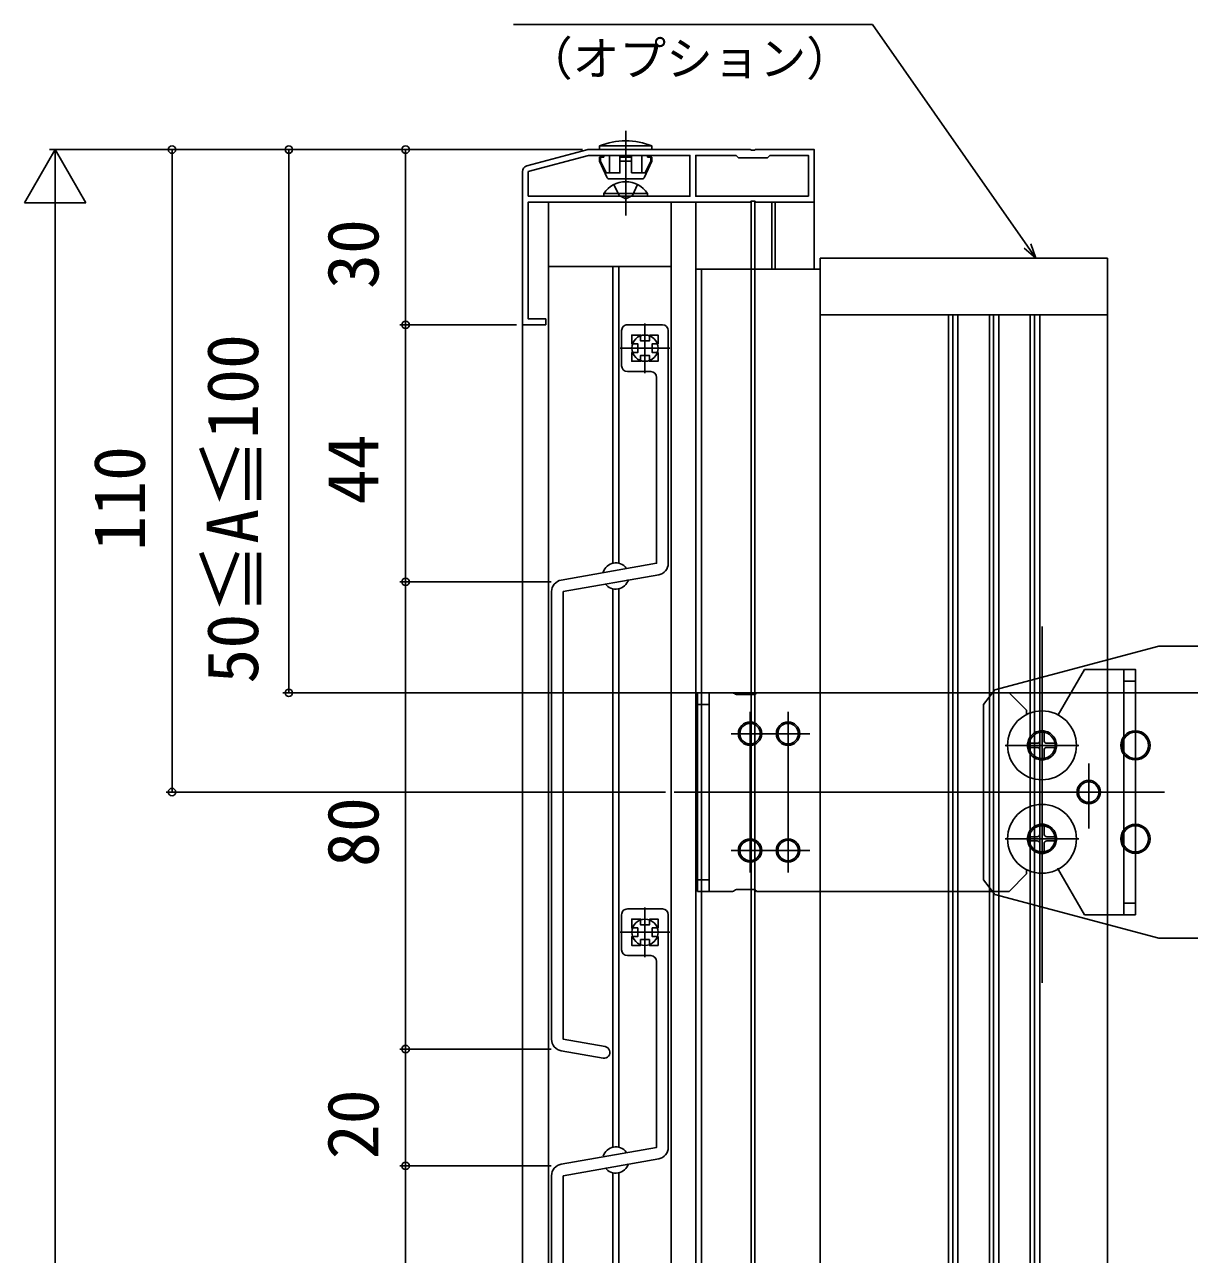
# Model space of a CAD drawing. Units: millimetres, scale not verified. Extents: x -525 to 525, y -783 to 778.
# Drawn here: x -285.2 to -85.8, y 241.5 to 452 of the extents above; entities that cross this region are included whole.
import ezdxf
from ezdxf.enums import TextEntityAlignment as Align

# ---------------------------------------------------------------- set-up
doc = ezdxf.new("R2010")
doc.units = ezdxf.units.MM
doc.header["$LTSCALE"] = 4
for name, color, linetype in [('0-2_YKK_11', 7, 'Continuous'), ('0-4_YKK_12', 2, 'Continuous'), ('0-5_YKK_13', 4, 'Continuous'), ('0-6_YKK_D', 6, 'Continuous')]:
    doc.layers.add(name, color=color, linetype=linetype)
doc.styles.add('ＭＳ ゴシック', font='')
doc.styles.get('ＭＳ ゴシック').set_extended_font_data('MS Gothic')

msp = doc.modelspace()

# ---------------------------------------------------------------- linework, layer by layer
at = {"layer": '0-2_YKK_11'}
msp.add_line((-199.259, 427.818), (-188.931, 430.585), dxfattribs=at)
for points in [[(-199, 422.619), (-171.3, 422.619), (-171.3, 429.619), (-188.672, 429.619), (-199, 426.852)], [(-151, 422.619), (-170.3, 422.619), (-170.3, 429.619), (-163.4, 429.619), (-163, 429.219), (-158, 429.219), (-157.6, 429.619), (-151, 429.619)]]:
    msp.add_lwpolyline(points, close=True, dxfattribs=at)
for points in [[(-188.672, 430.619), (-160.958, 430.619), (-160.775, 430.499), (-160.225, 430.499), (-160.042, 430.619), (-150, 430.619), (-150, 421.619), (-159.98, 421.619), (-160.24, 421.769), (-160.76, 421.769), (-161.02, 421.619)], [(-161.02, 421.619), (-199, 421.619), (-199, 401.619), (-196, 401.619), (-196, 400.619), (-200, 400.619), (-200, 426.852)]]:
    msp.add_lwpolyline(points, dxfattribs=at)
for centre, start, end in [((-188.672, 429.619), 90.00019, 105.00017), ((-199, 426.852), 105, 180.00001)]:
    msp.add_arc(centre, 1, start, end, dxfattribs=at)
at = {"layer": '0-4_YKK_12'}
for p, q in [((-200, 421.619), (-200, -46.381)), ((-195.5, 421.619), (-195.5, -46.381)), ((-174.5, 421.619), (-174.5, -46.381)), ((-170.297, 421.619), (-170.297, -46.381)), ((-160.8, 421.619), (-160.8, 410.119)), ((-160.2, 421.619), (-160.2, 410.119)), ((-157.3, 421.619), (-157.3, 410.119)), ((-156.7, 421.619), (-156.7, 410.119)), ((-150, 410.119), (-150, 421.619)), ((-174.5, 410.619), (-195.5, 410.619)), ((-184.5, 410.619), (-184.5, 359.813)), ((-183.5, 410.619), (-183.5, 359.813)), ((-170.297, 410.119), (-170.297, -34.881)), ((-170.297, 410.119), (-170.297, -34.881)), ((-149, 410.119), (-170.297, 410.119)), ((-169.297, 410.119), (-169.297, -34.881)), ((-169.297, 410.119), (-169.297, -34.881)), ((-160.8, 410.119), (-160.8, -34.881)), ((-160.2, 410.119), (-160.2, -34.881)), ((-149, 410.119), (-149, -34.881)), ((-179, 392.369), (-179, 400.869)), ((-183.25, 396.619), (-174.75, 396.619)), ((-184.5, 355.425), (-184.5, 259.813)), ((-183.5, 355.425), (-183.5, 259.813)), ((-111, 322.319), (-111, 334.919)), ((-117.3, 328.619), (-104.7, 328.619)), ((-111, 306.319), (-111, 318.919)), ((-117.3, 312.619), (-104.7, 312.619)), ((-179, 292.369), (-179, 300.869)), ((-183.25, 296.619), (-174.75, 296.619)), ((-184.5, 255.425), (-184.5, -35.381)), ((-183.5, 255.425), (-183.5, -35.381))]:
    msp.add_line(p, q, dxfattribs=at)
for points in [[(-99.8, 410.119), (-99.8, 298.276), (-99.8, 31.895), (-99.8, -34.881)], [(-127.021, 402.319), (-127.021, 303.619), (-127.021, 37.619), (-127.021, -27.081)], [(-126.297, 402.319), (-126.297, 303.619), (-126.297, 37.619), (-126.297, -27.081)], [(-125.397, 402.319), (-125.397, 303.619), (-125.397, 37.619), (-125.397, -27.081)], [(-120.021, 402.319), (-120.021, 303.619), (-120.021, 37.619), (-120.021, -27.081)], [(-119.297, 402.319), (-119.297, 303.619), (-119.297, 37.402), (-119.297, -27.081)], [(-118.397, 402.319), (-118.397, 303.619), (-118.397, 36.925), (-118.397, -27.081)], [(-113.021, 402.319), (-113.021, 301.491), (-113.021, 35.491), (-113.021, -27.081)], [(-112.297, 402.319), (-112.297, 301.298), (-112.297, 35.298), (-112.297, -27.081)], [(-111.397, 402.319), (-111.397, 301.058), (-111.397, 35.058)]]:
    msp.add_lwpolyline(points, dxfattribs=at)
for centre in [(-179, 396.619), (-179, 296.619)]:
    msp.add_circle(centre, 2.25, dxfattribs=at)
for centre, start, end in [((-184, 357.619), 36.73361, 163.26639), ((-184, 357.619), 216.04302, 343.95698), ((-184, 257.619), 36.73361, 163.26639), ((-184, 257.619), 216.04302, 343.95698)]:
    msp.add_arc(centre, 2.25, start, end, dxfattribs=at)
at = {"layer": '0-5_YKK_13'}
for p, q in [((-182.301, 433.808), (-182.301, 419.324)), ((-186.801, 431.244), (-182.301, 431.244)), ((-186.801, 430.619), (-186.801, 431.243)), ((-186.801, 430.619), (-182.301, 430.619)), ((-186.302, 429.619), (-186.302, 429.319)), ((-186.052, 429.319), (-186.052, 429.619)), ((-185.051, 426.619), (-185.051, 429.619)), ((-177.801, 431.244), (-182.301, 431.244)), ((-177.801, 430.619), (-182.301, 430.619)), ((-181.301, 429.619), (-181.301, 426.619)), ((-179.551, 426.619), (-179.551, 429.619)), ((-178.55, 429.319), (-178.55, 429.619)), ((-178.3, 429.619), (-178.3, 429.319)), ((-177.801, 430.619), (-177.801, 431.243)), ((-186.801, 429.319), (-186.052, 429.319)), ((-186.801, 428.619), (-186.801, 429.319)), ((-186.601, 428.663), (-186.801, 428.619)), ((-186.801, 428.619), (-185.537, 425.908)), ((-186.601, 429.319), (-186.601, 428.663)), ((-186.601, 428.663), (-185.648, 426.619)), ((-182.301, 429.319), (-183.301, 429.319)), ((-183.301, 428.619), (-182.301, 428.619)), ((-182.301, 429.319), (-181.301, 429.319)), ((-181.301, 428.619), (-182.301, 428.619)), ((-177.801, 428.619), (-179.065, 425.908)), ((-178.001, 428.663), (-178.954, 426.619)), ((-177.801, 429.319), (-178.55, 429.319)), ((-178.001, 429.319), (-178.001, 428.663)), ((-178.001, 428.663), (-177.801, 428.619)), ((-177.801, 428.619), (-177.801, 429.319)), ((-182.301, 425.619), (-185.084, 425.619)), ((-182.301, 425.619), (-179.518, 425.619)), ((-181.301, 426.619), (-178.954, 426.619)), ((-186.051, 423.128), (-178.551, 423.128)), ((-186.051, 422.619), (-186.051, 423.128)), ((-186.051, 422.619), (-178.551, 422.619)), ((-184.301, 422.619), (-180.301, 422.619)), ((-178.551, 422.619), (-178.551, 423.128)), ((-99.8, 412.019), (-149, 412.019)), ((-149, 412.019), (-149, 402.319)), ((-99.8, 402.319), (-99.8, 412.019)), ((-99.8, 402.319), (-149, 402.319)), ((-182, 400.619), (-176, 400.619)), ((-183, 393.619), (-183, 399.619)), ((-175, 399.619), (-175, 359.793)), ((-178, 392.619), (-182, 392.619)), ((-176.653, 357.823), (-193, 354.941)), ((-195, 278.297), (-195, 354.941)), ((-111, 348.99), (-111, 287.974)), ((-119.068, 338.134), (-91, 345.619)), ((-91, 345.619), (-77, 345.619)), ((-108.23, 333.828), (-103.731, 341.619)), ((-97, 341.619), (-97, 299.619)), ((-97, 339.619), (-94.997, 339.619)), ((-169.997, 303.619), (-169.997, 337.619)), ((-169.997, 337.619), (-164.013, 337.619)), ((-167.997, 337.619), (-167.997, 303.619)), ((-160.371, 337.319), (-163.299, 337.319)), ((-159.913, 337.619), (-149.46, 337.619)), ((-149.46, 337.619), (-116.65, 337.619)), ((-121, 335.619), (-119.068, 338.134)), ((-116.65, 337.619), (-113.65, 334.619)), ((-167.997, 335.619), (-169.997, 335.619)), ((-121, 305.619), (-121, 335.619)), ((-161, 326.869), (-161, 334.369)), ((-154.5, 326.869), (-154.5, 334.369)), ((-113.65, 334.619), (-113.65, 333.89)), ((-164.25, 330.619), (-157.25, 330.619)), ((-157.75, 330.619), (-150.75, 330.619)), ((-111.35, 331.119), (-110.65, 331.119)), ((-111.35, 331.119), (-111.35, 329.469)), ((-110.65, 331.119), (-110.65, 329.469)), ((-113.5, 328.969), (-113.5, 328.269)), ((-113.5, 328.969), (-111.85, 328.969)), ((-110.15, 328.969), (-108.5, 328.969)), ((-108.5, 328.969), (-108.5, 328.269)), ((-161, 306.869), (-161, 326.918)), ((-154.5, 306.869), (-154.5, 326.918)), ((-113.5, 328.269), (-111.85, 328.269)), ((-111.35, 327.769), (-111.35, 326.119)), ((-110.65, 327.769), (-110.65, 326.119)), ((-110.15, 328.269), (-108.5, 328.269)), ((-111.35, 326.119), (-110.65, 326.119)), ((-103, 325.515), (-103, 314.364)), ((-89.997, 320.619), (-173.997, 320.619)), ((-111.35, 315.119), (-110.65, 315.119)), ((-111.35, 315.119), (-111.35, 313.469)), ((-110.65, 315.119), (-110.65, 313.469)), ((-113.5, 312.969), (-113.5, 312.269)), ((-113.5, 312.969), (-111.85, 312.969)), ((-113.5, 312.269), (-111.85, 312.269)), ((-111.35, 311.769), (-111.35, 310.119)), ((-110.65, 311.769), (-110.65, 310.119)), ((-110.15, 312.969), (-108.5, 312.969)), ((-110.15, 312.269), (-108.5, 312.269)), ((-108.5, 312.969), (-108.5, 312.269)), ((-164.25, 310.619), (-157.25, 310.619)), ((-157.75, 310.619), (-150.75, 310.619)), ((-111.35, 310.119), (-110.65, 310.119)), ((-108.35, 307.619), (-103.731, 299.619)), ((-169.997, 305.619), (-167.997, 305.619)), ((-119.068, 303.104), (-121, 305.619)), ((-116.65, 303.619), (-113.65, 306.619)), ((-113.65, 307.348), (-113.65, 306.619)), ((-169.997, 303.619), (-164.013, 303.619)), ((-160.371, 303.919), (-163.299, 303.919)), ((-159.913, 303.619), (-149.46, 303.619)), ((-149.46, 303.619), (-116.65, 303.619)), ((-119.068, 303.104), (-91, 295.619)), ((-97, 301.619), (-94.997, 301.619)), ((-183, 293.619), (-183, 299.619)), ((-182, 300.619), (-176, 300.619)), ((-175, 299.619), (-175, 259.793)), ((-94.997, 299.619), (-103.731, 299.619)), ((-77, 295.619), (-91, 295.619)), ((-178, 292.619), (-182, 292.619)), ((-186.174, 275.063), (-193.347, 276.328)), ((-176.653, 257.823), (-193, 254.941)), ((-195, 178.297), (-195, 254.941))]:
    msp.add_line(p, q, dxfattribs=at)
for points in [[(-183.301, 429.619), (-183.301, 426.619), (-185.648, 426.619)], [(-184.351, 424.628), (-183.446, 422.773), (-182.301, 422.164)], [(-180.251, 424.628), (-181.156, 422.773), (-182.301, 422.164)], [(-193.347, 356.91), (-177, 359.793), (-177, 391.619)], [(-193, 354.941), (-193, 278.297), (-185.826, 277.032)], [(-103.731, 341.619), (-94.997, 341.619), (-94.997, 299.619)], [(-193.347, 256.91), (-177, 259.793), (-177, 291.619)], [(-193, 254.941), (-193, 178.297), (-185.826, 177.032)]]:
    msp.add_lwpolyline(points, dxfattribs=at)
for points in [[(-178.25, 398.869), (-176.75, 398.869), (-176.75, 397.369), (-177.75, 397.369), (-177.75, 395.869), (-176.75, 395.869), (-176.75, 394.369), (-178.25, 394.369), (-178.25, 395.369), (-179.75, 395.369), (-179.75, 394.369), (-181.25, 394.369), (-181.25, 395.869), (-180.25, 395.869), (-180.25, 397.369), (-181.25, 397.369), (-181.25, 398.869), (-179.75, 398.869), (-179.75, 397.869), (-178.25, 397.869)], [(-178.25, 298.869), (-176.75, 298.869), (-176.75, 297.369), (-177.75, 297.369), (-177.75, 295.869), (-176.75, 295.869), (-176.75, 294.369), (-178.25, 294.369), (-178.25, 295.369), (-179.75, 295.369), (-179.75, 294.369), (-181.25, 294.369), (-181.25, 295.869), (-180.25, 295.869), (-180.25, 297.369), (-181.25, 297.369), (-181.25, 298.869), (-179.75, 298.869), (-179.75, 297.869), (-178.25, 297.869)]]:
    msp.add_lwpolyline(points, close=True, dxfattribs=at)
for centre, radius in [((-111, 328.619), 5.9), ((-161, 330.619), 2), ((-161, 330.619), 1.75), ((-154.5, 330.619), 2), ((-154.5, 330.619), 1.75), ((-111, 328.619), 2.5), ((-111, 328.619), 2.25), ((-95, 328.619), 2.5), ((-95, 328.619), 2.25), ((-103, 320.619), 2), ((-103, 320.619), 1.75), ((-111, 312.619), 5.9), ((-111, 312.619), 2.5), ((-111, 312.619), 2.25), ((-95, 312.619), 2.5), ((-95, 312.619), 2.25), ((-161, 310.619), 2), ((-161, 310.619), 1.75), ((-154.5, 310.619), 2), ((-154.5, 310.619), 1.75)]:
    msp.add_circle(centre, radius, dxfattribs=at)
for centre, radius, start, end in [((-182.301, 420.119), 12, 90.00007, 112.02443), ((-182.301, 420.119), 12, 67.97557, 89.99993), ((-185.084, 426.119), 0.5, 204.998, 270), ((-179.518, 426.119), 0.5, 270, 335.002), ((-182.301, 420.592), 4.527, 34.06671, 145.93329), ((-182, 399.619), 1, 89.99998, 180.00002), ((-176, 399.619), 1, 0, 89.99998), ((-182, 393.619), 1, 180.00002, 270), ((-178, 391.619), 1, 0, 89.99998), ((-177, 359.793), 2, 280.00001, 0), ((-193, 354.941), 2, 99.99999, 180.00002), ((-164.013, 337.119), 0.5, 44.427, 90), ((-163.299, 337.819), 0.5, 224.427, 270), ((-160.371, 337.819), 0.5, 270, 336.42182), ((-111.85, 329.469), 0.5, 270, 0), ((-110.15, 329.469), 0.5, 180, 270), ((-111.85, 327.769), 0.5, 0, 90), ((-110.15, 327.769), 0.5, 90, 180), ((-111.85, 313.469), 0.5, 270, 0), ((-111.85, 311.769), 0.5, 0, 90), ((-110.15, 313.469), 0.5, 180, 270), ((-110.15, 311.769), 0.5, 90, 180), ((-164.013, 304.119), 0.5, 270, 315.573), ((-163.299, 303.419), 0.5, 90, 135.573), ((-160.371, 303.419), 0.5, 23.57818, 90), ((-182, 299.619), 1, 89.99998, 180.00002), ((-176, 299.619), 1, 0, 89.99998), ((-182, 293.619), 1, 180.00002, 270), ((-178, 291.619), 1, 0, 89.99998), ((-193, 278.297), 2, 180.00002, 260.00011), ((-186, 276.048), 1, 260.00011, 80.00026), ((-177, 259.793), 2, 280.00001, 0), ((-193, 254.941), 2, 99.99999, 180.00002)]:
    msp.add_arc(centre, radius, start, end, dxfattribs=at)
at = {"layer": '0-6_YKK_D'}
for p, q in [((-280, 430.619), (-285.25, 421.526)), ((-189.672, 430.619), (-281, 430.619)), ((-280, 430.619), (-274.75, 421.526)), ((-280, 430.619), (-280, 412.433)), ((-189.672, 430.619), (-261, 430.619)), ((-260, 430.619), (-260, 320.619)), ((-189.672, 430.619), (-241, 430.619)), ((-240, 337.619), (-240, 430.619)), ((-189.672, 430.619), (-221, 430.619)), ((-220, 430.619), (-220, 400.619)), ((-285.25, 421.526), (-274.75, 421.526)), ((-280, 420.119), (-280, -44.881)), ((-201, 400.619), (-221, 400.619)), ((-201, 400.619), (-221, 400.619)), ((-220, 400.619), (-220, 356.619)), ((-195.088, 356.619), (-221, 356.619)), ((-201, 356.619), (-221, 356.619)), ((-220, 356.619), (-220, 276.619)), ((-70.8, 337.619), (-241, 337.619)), ((-175.5, 320.619), (-261, 320.619)), ((-195.088, 276.619), (-221, 276.619)), ((-195.088, 276.619), (-221, 276.619)), ((-220, 276.619), (-220, 256.619)), ((-195.088, 256.619), (-221, 256.619)), ((-195.088, 256.619), (-221, 256.619)), ((-220, 256.619), (-220, 176.619))]:
    msp.add_line(p, q, dxfattribs=at)
for points in [[(-112.034, 412.019), (-113.497, 414.108), (-140.043, 452.019), (-201.523, 452.019)], [(-114.057, 413.716), (-112.034, 412.019), (-112.937, 414.5)]]:
    msp.add_lwpolyline(points, dxfattribs=at)
for centre in [(-260, 430.619), (-240, 430.619), (-220, 430.619), (-220, 400.619), (-220, 400.619), (-220, 356.619), (-220, 356.619), (-240, 337.619), (-260, 320.619), (-220, 276.619), (-220, 276.619), (-220, 256.619), (-220, 256.619)]:
    msp.add_circle(centre, 0.637, dxfattribs=at)

# ---------------------------------------------------------------- texts
at = {"layer": '0-6_YKK_D', "style": 'ＭＳ ゴシック'}
msp.add_text('（オプション）', height=5.865, dxfattribs=at).set_placement((-199.381, 441.533), align=Align.BOTTOM_LEFT)
for s, p in [('30', (-222, 406.755)), ('50≦A≦100', (-242.614, 339.187)), ('44', (-222, 369.858)), ('110', (-262, 361.914)), ('80', (-222, 307.79)), ('20', (-222, 257.755))]:
    msp.add_text(s, height=8.798, rotation=90, dxfattribs=at).set_placement(p, align=Align.BOTTOM_LEFT)

doc.saveas('drawing.dxf')
